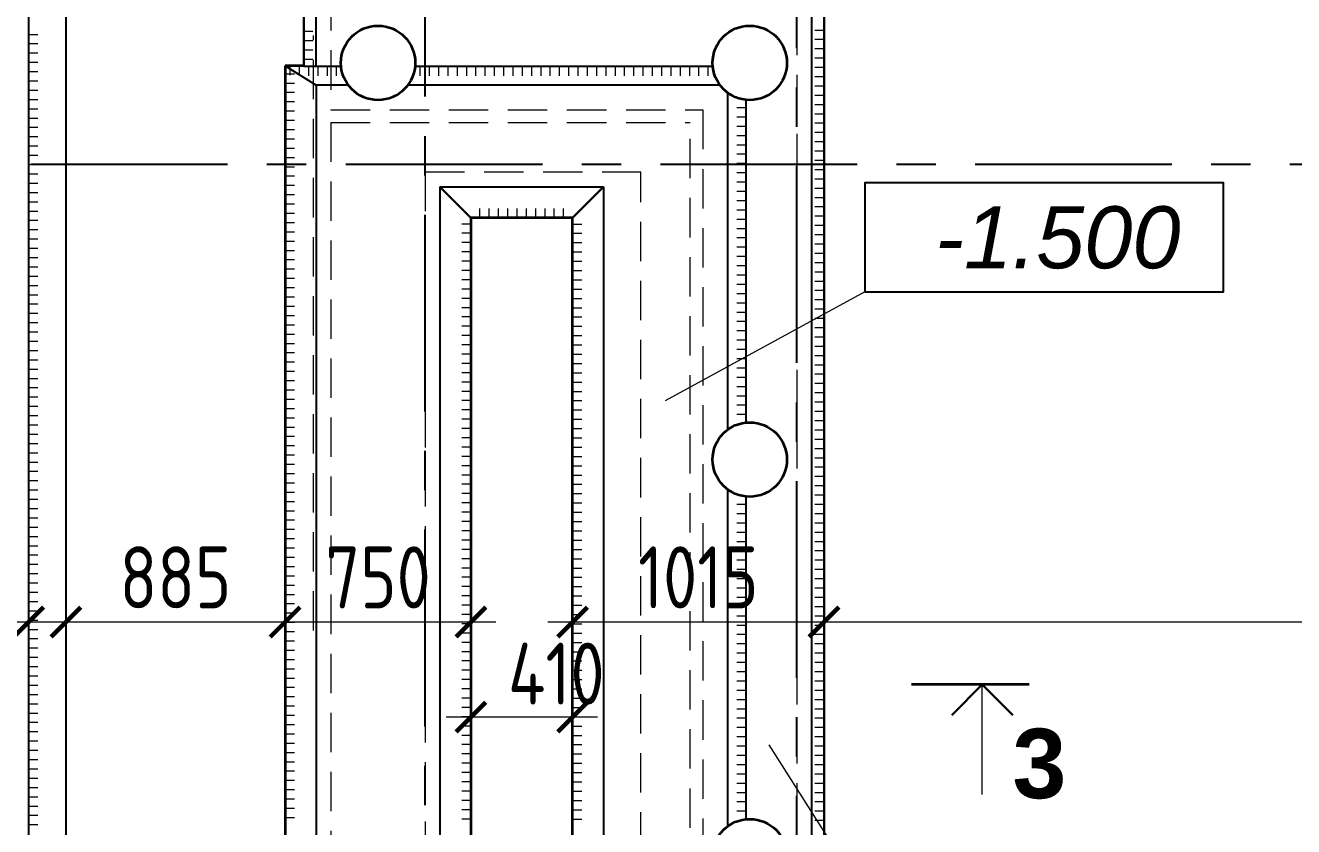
# Model space of a CAD drawing. Extents: x -12289450 to -10763036, y -7834513 to -6150123.
# Drawn here: x -11262094 to -11256976, y -7820052 to -7816820 of the extents above; entities that cross this region are included whole.
import ezdxf

# ---------------------------------------------------------------- set-up
doc = ezdxf.new("R2010")
doc.units = 0
doc.header["$LTSCALE"] = 25
doc.header["$PDMODE"] = 35
doc.linetypes.add('CENTER', pattern=[50.8, 31.75, -6.35, 6.35, -6.35])
doc.linetypes.add('HIDDEN', pattern=[9.525, 6.35, -3.175])
doc.layers.get('DefPoints').update_dxf_attribs({"color": 10, "lineweight": 30})
for name, color, linetype in [('001-ПЕРЕГОРОДКИ', 5, 'Continuous'), ('005-РАЗМЕРЫ', 252, 'Continuous'), ('014-ОСИ', 251, 'CENTER'), ('Annotation - Text', 7, 'Continuous')]:
    doc.layers.add(name, color=color, linetype=linetype)
for name, color, linetype, lineweight in [('RAZMER', 7, 'Continuous', 9), ('Земля', 7, 'Continuous', 15), ('СТЕНЫ', 5, 'Continuous', 40), ('ФУНДАМЕНТ', 5, 'Continuous', 30)]:
    doc.layers.add(name, color=color, linetype=linetype, lineweight=lineweight)
doc.styles.add('GOST 2.304', font='cs_gost2304.shx')
doc.styles.get("Standard").update_dxf_attribs({"font": 'arial.ttf'})
doc.styles.add('СГЕНЕРИР_СТИЛЬ_1', font='arialbd.ttf')
doc.styles.add('Текстер', font='ariali.ttf')
doc.dimstyles.new('1', dxfattribs={"dimscale": 100, "dimtxt": 2.5, "dimasz": 1.2, "dimexe": 1, "dimexo": 1, "dimgap": 0.5, "dimtad": 1, "dimdec": 0, "dimzin": 0, "dimdsep": 46, "dimtxsty": 'GOST 2.304', "dimblk": 'ARCHTICK', "dimcen": 0.09, "dimdle": 1, "dimclrd": 256, "dimclre": 256, "dimclrt": 7, "dimadec": 0, "dimazin": 0, "dimtfac": 1, "dimtdec": 0, "dimtmove": 0, "dimatfit": 3, "dimldrblk": 'ARCHTICK', "dimfxl": 0, "dimtolj": 1, "dimtzin": 0, "dimlwd": 5, "dimlwe": 5, "dimarcsym": 0})

# ---------------------------------------------------------------- blocks, each defined once
blk = doc.blocks.new('Уровень')
at = {"color": 213, "linetype": 'ByBlock'}
blk.add_lwpolyline([(0, 0), (1543.7, 0), (1543.7, 468.7), (0, 468.7)], close=True, dxfattribs=at)
at = {"flags": 4}
blk.add_attdef('+-0.000', (69.7, 107.1), '', height=250, dxfattribs=at)
blk = doc.blocks.new('_ArchTick')
at = {"color": 0, "linetype": 'ByBlock', "const_width": 0.15}
blk.add_lwpolyline([(-0.5, -0.5), (0.5, 0.5)], dxfattribs=at)
blk = doc.blocks.new('*D1409')
at = {"layer": '005-РАЗМЕРЫ', "lineweight": 5, "transparency": 16777216}
for p, q in [((-11258870.9, -7819364.9), (-11258870.9, -7819126.6)), ((-11254180.9, -7819362.4), (-11254180.9, -7819126.6)), ((-11254080.9, -7819226.6), (-11258970.9, -7819226.6))]:
    blk.add_line(p, q, dxfattribs=at)
at = {"layer": 'DefPoints', "color": 0, "transparency": 16777216}
for p in [(-11258870.9, -7819226.6), (-11258870.9, -7819464.9), (-11254180.9, -7819462.4)]:
    blk.add_point(p, dxfattribs=at)
at = {"layer": '005-РАЗМЕРЫ', "lineweight": 5, "transparency": 16777216, "xscale": 120, "yscale": 120, "zscale": 120, "rotation": 180}
blk.add_blockref('_ArchTick', (-11258870.9, -7819226.6), dxfattribs=at)
at = {"layer": '005-РАЗМЕРЫ', "lineweight": 5, "transparency": 16777216, "xscale": 120, "yscale": 120, "zscale": 120}
blk.add_blockref('_ArchTick', (-11254180.9, -7819226.6), dxfattribs=at)
at = {"layer": '005-РАЗМЕРЫ', "color": 7, "transparency": 16777216, "insert": (-11256371.7, -7819037.1), "char_height": 250, "attachment_point": 5, "style": 'GOST 2.304'}
blk.add_mtext('\\A1;4690', dxfattribs=at)
blk = doc.blocks.new('*D1410')
at = {"layer": '005-РАЗМЕРЫ', "lineweight": 5, "transparency": 16777216}
for p, q in [((-11259885.9, -7819133.6), (-11259885.9, -7819126.6)), ((-11258870.9, -7819364.9), (-11258870.9, -7819126.6)), ((-11258770.9, -7819226.6), (-11259985.9, -7819226.6))]:
    blk.add_line(p, q, dxfattribs=at)
at = {"layer": 'DefPoints', "color": 0, "transparency": 16777216}
for p in [(-11259885.9, -7819226.6), (-11259885.9, -7819233.6), (-11258870.9, -7819464.9)]:
    blk.add_point(p, dxfattribs=at)
at = {"layer": '005-РАЗМЕРЫ', "lineweight": 5, "transparency": 16777216, "xscale": 120, "yscale": 120, "zscale": 120, "rotation": 180}
blk.add_blockref('_ArchTick', (-11259885.9, -7819226.6), dxfattribs=at)
at = {"layer": '005-РАЗМЕРЫ', "lineweight": 5, "transparency": 16777216, "xscale": 120, "yscale": 120, "zscale": 120}
blk.add_blockref('_ArchTick', (-11258870.9, -7819226.6), dxfattribs=at)
at = {"layer": '005-РАЗМЕРЫ', "color": 7, "transparency": 16777216, "insert": (-11259378.4, -7819046.4), "char_height": 250, "attachment_point": 5, "style": 'GOST 2.304'}
blk.add_mtext('\\A1;1015', dxfattribs=at)
blk = doc.blocks.new('*D1411')
at = {"layer": '005-РАЗМЕРЫ', "lineweight": 5, "transparency": 16777216}
for p, q in [((-11260295.9, -7819326.6), (-11260295.9, -7819709.8)), ((-11259885.9, -7819333.6), (-11259885.9, -7819709.8)), ((-11259785.9, -7819609.8), (-11260395.9, -7819609.8))]:
    blk.add_line(p, q, dxfattribs=at)
at = {"layer": 'DefPoints', "color": 0, "transparency": 16777216}
for p in [(-11260295.9, -7819226.6), (-11259885.9, -7819233.6), (-11260295.9, -7819609.8)]:
    blk.add_point(p, dxfattribs=at)
at = {"layer": '005-РАЗМЕРЫ', "lineweight": 5, "transparency": 16777216, "xscale": 120, "yscale": 120, "zscale": 120, "rotation": 180}
blk.add_blockref('_ArchTick', (-11260295.9, -7819609.8), dxfattribs=at)
at = {"layer": '005-РАЗМЕРЫ', "lineweight": 5, "transparency": 16777216, "xscale": 120, "yscale": 120, "zscale": 120}
blk.add_blockref('_ArchTick', (-11259885.9, -7819609.8), dxfattribs=at)
at = {"layer": '005-РАЗМЕРЫ', "color": 7, "transparency": 16777216, "insert": (-11259951.6, -7819434.8), "char_height": 250, "attachment_point": 5, "style": 'GOST 2.304'}
blk.add_mtext('\\A1;410', dxfattribs=at)
blk = doc.blocks.new('*D1412')
at = {"layer": '005-РАЗМЕРЫ', "lineweight": 5, "transparency": 16777216}
for p, q in [((-11261045.9, -7819127.4), (-11261045.9, -7819126.6)), ((-11260195.9, -7819226.6), (-11261145.9, -7819226.6))]:
    blk.add_line(p, q, dxfattribs=at)
at = {"layer": 'DefPoints', "color": 0, "transparency": 16777216}
for p in [(-11261045.9, -7819226.6), (-11261045.9, -7819227.4), (-11260295.9, -7819226.6)]:
    blk.add_point(p, dxfattribs=at)
at = {"layer": '005-РАЗМЕРЫ', "lineweight": 5, "transparency": 16777216, "xscale": 120, "yscale": 120, "zscale": 120, "rotation": 180}
blk.add_blockref('_ArchTick', (-11261045.9, -7819226.6), dxfattribs=at)
at = {"layer": '005-РАЗМЕРЫ', "lineweight": 5, "transparency": 16777216, "xscale": 120, "yscale": 120, "zscale": 120}
blk.add_blockref('_ArchTick', (-11260295.9, -7819226.6), dxfattribs=at)
at = {"layer": '005-РАЗМЕРЫ', "color": 7, "transparency": 16777216, "insert": (-11260670.9, -7819046.4), "char_height": 250, "attachment_point": 5, "style": 'GOST 2.304'}
blk.add_mtext('\\A1;750', dxfattribs=at)
blk = doc.blocks.new('*D1413')
at = {"layer": '005-РАЗМЕРЫ', "lineweight": 5, "transparency": 16777216}
for p, q in [((-11261045.9, -7819127.4), (-11261045.9, -7819126.6)), ((-11260945.9, -7819226.6), (-11262030.9, -7819226.6))]:
    blk.add_line(p, q, dxfattribs=at)
at = {"layer": 'DefPoints', "color": 0, "transparency": 16777216}
for p in [(-11261930.9, -7819226.6), (-11261930.9, -7819226.6), (-11261045.9, -7819227.4)]:
    blk.add_point(p, dxfattribs=at)
at = {"layer": '005-РАЗМЕРЫ', "lineweight": 5, "transparency": 16777216, "xscale": 120, "yscale": 120, "zscale": 120, "rotation": 180}
blk.add_blockref('_ArchTick', (-11261930.9, -7819226.6), dxfattribs=at)
at = {"layer": '005-РАЗМЕРЫ', "lineweight": 5, "transparency": 16777216, "xscale": 120, "yscale": 120, "zscale": 120}
blk.add_blockref('_ArchTick', (-11261045.9, -7819226.6), dxfattribs=at)
at = {"layer": '005-РАЗМЕРЫ', "color": 7, "transparency": 16777216, "insert": (-11261488.4, -7819046.4), "char_height": 250, "attachment_point": 5, "style": 'GOST 2.304'}
blk.add_mtext('\\A1;885', dxfattribs=at)
blk = doc.blocks.new('*D1414')
at = {"layer": '005-РАЗМЕРЫ', "lineweight": 5, "transparency": 16777216}
for p, q in [((-11262080.9, -7819226.6), (-11262732.1, -7819226.6)), ((-11261830.9, -7819226.6), (-11262080.9, -7819226.6))]:
    blk.add_line(p, q, dxfattribs=at)
at = {"layer": 'DefPoints', "color": 0, "transparency": 16777216}
for p in [(-11262080.9, -7819226.6), (-11262080.9, -7819226.6), (-11261930.9, -7819226.6)]:
    blk.add_point(p, dxfattribs=at)
at = {"layer": '005-РАЗМЕРЫ', "lineweight": 5, "transparency": 16777216, "xscale": 120, "yscale": 120, "zscale": 120, "rotation": 180}
blk.add_blockref('_ArchTick', (-11262080.9, -7819226.6), dxfattribs=at)
at = {"layer": '005-РАЗМЕРЫ', "lineweight": 5, "transparency": 16777216, "xscale": 120, "yscale": 120, "zscale": 120}
blk.add_blockref('_ArchTick', (-11261930.9, -7819226.6), dxfattribs=at)
at = {"layer": '005-РАЗМЕРЫ', "color": 7, "transparency": 16777216, "insert": (-11262466.5, -7819046.4), "char_height": 250, "attachment_point": 5, "style": 'GOST 2.304'}
blk.add_mtext('\\A1;150', dxfattribs=at)

msp = doc.modelspace()

# ---------------------------------------------------------------- linework, layer by layer
at = {"layer": '001-ПЕРЕГОРОДКИ', "lineweight": 35, "ltscale": 100}
msp.add_lwpolyline([(-11258043.4, -7819479.1), (-11258518.1, -7819479.1)], dxfattribs=at)
at = {"layer": '001-ПЕРЕГОРОДКИ', "lineweight": 18, "ltscale": 100}
msp.add_lwpolyline([(-11258232.4, -7819922.8), (-11258232.4, -7819479.1)], dxfattribs=at)
msp.add_lwpolyline([(-11258232.4, -7819922.8), (-11258232.4, -7819479.1)], dxfattribs=at)
at = {"layer": '014-ОСИ'}
for points in [[(-11260480.9, -7822187.4), (-11260480.9, -7808273)], [(-11258980.9, -7821991.7), (-11258980.9, -7808273)], [(-11246037.8, -7817381.1), (-11263878.5, -7817381.1)]]:
    msp.add_lwpolyline(points, dxfattribs=at)
at = {"layer": 'RAZMER', "color": 211}
for points in [[(-11258706.7, -7817894), (-11259512.6, -7818333.9)], [(-11258423.3, -7820776.8), (-11259092.3, -7819722.2)]]:
    msp.add_lwpolyline(points, dxfattribs=at)
at = {"layer": 'Земля', "linetype": 'Continuous', "lineweight": 5, "ltscale": 3}
for p, q in [((-11262080.9, -7813081.1), (-11262080.9, -7823181.1)), ((-11260970.9, -7814191.1), (-11260970.9, -7816983.7)), ((-11258870.9, -7816671.1), (-11258870.9, -7821471.1)), ((-11262080.9, -7816856.1), (-11262043.4, -7816856.1)), ((-11260970.9, -7816843.7), (-11260933.4, -7816843.7)), ((-11258870.9, -7816839.9), (-11258908.4, -7816839.9)), ((-11262080.9, -7816893.6), (-11262043.4, -7816893.6)), ((-11260970.9, -7816881.2), (-11260933.4, -7816881.2)), ((-11258870.9, -7816877.4), (-11258908.4, -7816877.4)), ((-11258870.9, -7816914.9), (-11258908.4, -7816914.9)), ((-11262080.9, -7816931.1), (-11262043.4, -7816931.1)), ((-11260970.9, -7816918.7), (-11260933.4, -7816918.7)), ((-11260970.9, -7816956.2), (-11260933.4, -7816956.2)), ((-11258870.9, -7816952.4), (-11258908.4, -7816952.4)), ((-11262080.9, -7816968.6), (-11262043.4, -7816968.6)), ((-11262080.9, -7817006.1), (-11262043.4, -7817006.1)), ((-11261045.9, -7816983.7), (-11261045.9, -7822146.1)), ((-11260970.9, -7816983.7), (-11261045.9, -7816983.7)), ((-11261045.9, -7817014.9), (-11261008.4, -7817014.9)), ((-11261027.1, -7816983.7), (-11261027.1, -7817021.2)), ((-11260989.6, -7816983.7), (-11260989.6, -7817021.2)), ((-11260970.9, -7816986.1), (-11260820.1, -7816986.1)), ((-11260951.8, -7816986.1), (-11260951.8, -7817023.6)), ((-11260914.3, -7816986.1), (-11260914.3, -7817023.6)), ((-11260876.8, -7816986.1), (-11260876.8, -7817023.6)), ((-11260839.3, -7816986.1), (-11260839.3, -7817023.6)), ((-11260521.6, -7816986.1), (-11259320.1, -7816986.1)), ((-11260502.1, -7816986.1), (-11260502.1, -7817023.6)), ((-11260464.6, -7816986.1), (-11260464.6, -7817023.6)), ((-11260427.1, -7816986.1), (-11260427.1, -7817023.6)), ((-11260389.6, -7816986.1), (-11260389.6, -7817023.6)), ((-11260352.1, -7816986.1), (-11260352.1, -7817023.6)), ((-11260314.6, -7816986.1), (-11260314.6, -7817023.6)), ((-11260277.1, -7816986.1), (-11260277.1, -7817023.6)), ((-11260239.6, -7816986.1), (-11260239.6, -7817023.6)), ((-11260202.1, -7816986.1), (-11260202.1, -7817023.6)), ((-11260164.6, -7816986.1), (-11260164.6, -7817023.6)), ((-11260127.1, -7816986.1), (-11260127.1, -7817023.6)), ((-11260089.6, -7816986.1), (-11260089.6, -7817023.6)), ((-11260052.1, -7816986.1), (-11260052.1, -7817023.6)), ((-11260014.6, -7816986.1), (-11260014.6, -7817023.6)), ((-11259977.1, -7816986.1), (-11259977.1, -7817023.6)), ((-11259939.6, -7816986.1), (-11259939.6, -7817023.6)), ((-11259902.1, -7816986.1), (-11259902.1, -7817023.6)), ((-11259864.6, -7816986.1), (-11259864.6, -7817023.6)), ((-11259827.1, -7816986.1), (-11259827.1, -7817023.6)), ((-11259789.6, -7816986.1), (-11259789.6, -7817023.6)), ((-11259752.1, -7816986.1), (-11259752.1, -7817023.6)), ((-11259714.6, -7816986.1), (-11259714.6, -7817023.6)), ((-11259677.1, -7816986.1), (-11259677.1, -7817023.6)), ((-11259639.6, -7816986.1), (-11259639.6, -7817023.6)), ((-11259602.1, -7816986.1), (-11259602.1, -7817023.6)), ((-11259564.6, -7816986.1), (-11259564.6, -7817023.6)), ((-11259527.1, -7816986.1), (-11259527.1, -7817023.6)), ((-11259489.6, -7816986.1), (-11259489.6, -7817023.6)), ((-11259452.1, -7816986.1), (-11259452.1, -7817023.6)), ((-11259414.6, -7816986.1), (-11259414.6, -7817023.6)), ((-11259377.1, -7816986.1), (-11259377.1, -7817023.6)), ((-11259339.6, -7816986.1), (-11259339.6, -7817023.6)), ((-11258870.9, -7816989.9), (-11258908.4, -7816989.9)), ((-11262080.9, -7817043.6), (-11262043.4, -7817043.6)), ((-11261045.9, -7817052.4), (-11261008.4, -7817052.4)), ((-11258870.9, -7817027.4), (-11258908.4, -7817027.4)), ((-11258870.9, -7817064.9), (-11258908.4, -7817064.9)), ((-11262080.9, -7817081.1), (-11262043.4, -7817081.1)), ((-11262080.9, -7817118.6), (-11262043.4, -7817118.6)), ((-11261045.9, -7817089.9), (-11261008.4, -7817089.9)), ((-11259185.9, -7818421.9), (-11259185.9, -7817120.4)), ((-11258870.9, -7817102.4), (-11258908.4, -7817102.4)), ((-11262080.9, -7817156.1), (-11262043.4, -7817156.1)), ((-11261045.9, -7817127.4), (-11261008.4, -7817127.4)), ((-11261045.9, -7817164.9), (-11261008.4, -7817164.9)), ((-11259185.9, -7817152.4), (-11259223.4, -7817152.4)), ((-11258870.9, -7817139.9), (-11258908.4, -7817139.9)), ((-11262080.9, -7817193.6), (-11262043.4, -7817193.6)), ((-11261045.9, -7817202.4), (-11261008.4, -7817202.4)), ((-11259185.9, -7817189.9), (-11259223.4, -7817189.9)), ((-11258870.9, -7817177.4), (-11258908.4, -7817177.4)), ((-11258870.9, -7817214.9), (-11258908.4, -7817214.9)), ((-11262080.9, -7817231.1), (-11262043.4, -7817231.1)), ((-11262080.9, -7817268.6), (-11262043.4, -7817268.6)), ((-11261045.9, -7817239.9), (-11261008.4, -7817239.9)), ((-11259185.9, -7817227.4), (-11259223.4, -7817227.4)), ((-11259185.9, -7817264.9), (-11259223.4, -7817264.9)), ((-11258870.9, -7817252.4), (-11258908.4, -7817252.4)), ((-11262080.9, -7817306.1), (-11262043.4, -7817306.1)), ((-11261045.9, -7817277.4), (-11261008.4, -7817277.4)), ((-11261045.9, -7817314.9), (-11261008.4, -7817314.9)), ((-11259185.9, -7817302.4), (-11259223.4, -7817302.4)), ((-11258870.9, -7817289.9), (-11258908.4, -7817289.9)), ((-11262080.9, -7817343.6), (-11262043.4, -7817343.6)), ((-11261045.9, -7817352.4), (-11261008.4, -7817352.4)), ((-11259185.9, -7817339.9), (-11259223.4, -7817339.9)), ((-11258870.9, -7817327.4), (-11258908.4, -7817327.4)), ((-11258870.9, -7817364.9), (-11258908.4, -7817364.9)), ((-11262080.9, -7817381.1), (-11262043.4, -7817381.1)), ((-11262080.9, -7817418.6), (-11262043.4, -7817418.6)), ((-11261045.9, -7817389.9), (-11261008.4, -7817389.9)), ((-11261045.9, -7817427.4), (-11261008.4, -7817427.4)), ((-11259185.9, -7817377.4), (-11259223.4, -7817377.4)), ((-11259185.9, -7817414.9), (-11259223.4, -7817414.9)), ((-11258870.9, -7817402.4), (-11258908.4, -7817402.4)), ((-11262080.9, -7817456.1), (-11262043.4, -7817456.1)), ((-11261045.9, -7817464.9), (-11261008.4, -7817464.9)), ((-11259185.9, -7817452.4), (-11259223.4, -7817452.4)), ((-11258870.9, -7817439.9), (-11258908.4, -7817439.9)), ((-11258870.9, -7817477.4), (-11258908.4, -7817477.4)), ((-11262080.9, -7817493.6), (-11262043.4, -7817493.6)), ((-11261045.9, -7817502.4), (-11261008.4, -7817502.4)), ((-11259185.9, -7817489.9), (-11259223.4, -7817489.9)), ((-11259185.9, -7817527.4), (-11259223.4, -7817527.4)), ((-11258870.9, -7817514.9), (-11258908.4, -7817514.9)), ((-11262080.9, -7817531.1), (-11262043.4, -7817531.1)), ((-11262080.9, -7817568.6), (-11262043.4, -7817568.6)), ((-11261045.9, -7817539.9), (-11261008.4, -7817539.9)), ((-11261045.9, -7817577.4), (-11261008.4, -7817577.4)), ((-11260259.6, -7817596.1), (-11260259.6, -7817558.6)), ((-11260222.1, -7817596.1), (-11260222.1, -7817558.6)), ((-11260184.6, -7817596.1), (-11260184.6, -7817558.6)), ((-11260147.1, -7817596.1), (-11260147.1, -7817558.6)), ((-11260109.6, -7817596.1), (-11260109.6, -7817558.6)), ((-11260072.1, -7817596.1), (-11260072.1, -7817558.6)), ((-11260034.6, -7817596.1), (-11260034.6, -7817558.6)), ((-11259997.1, -7817596.1), (-11259997.1, -7817558.6)), ((-11259959.6, -7817596.1), (-11259959.6, -7817558.6)), ((-11259922.1, -7817596.1), (-11259922.1, -7817558.6)), ((-11259185.9, -7817564.9), (-11259223.4, -7817564.9)), ((-11258870.9, -7817552.4), (-11258908.4, -7817552.4)), ((-11262080.9, -7817606.1), (-11262043.4, -7817606.1)), ((-11261045.9, -7817614.9), (-11261008.4, -7817614.9)), ((-11260295.9, -7817621.1), (-11260333.4, -7817621.1)), ((-11260295.9, -7817596.1), (-11259885.9, -7817596.1)), ((-11260295.9, -7821396.1), (-11260295.9, -7817596.1)), ((-11259885.9, -7817596.1), (-11259885.9, -7821396.1)), ((-11259885.9, -7817621.1), (-11259848.4, -7817621.1)), ((-11259185.9, -7817602.4), (-11259223.4, -7817602.4)), ((-11258870.9, -7817589.9), (-11258908.4, -7817589.9)), ((-11258870.9, -7817627.4), (-11258908.4, -7817627.4)), ((-11262080.9, -7817643.6), (-11262043.4, -7817643.6)), ((-11262080.9, -7817681.1), (-11262043.4, -7817681.1)), ((-11261045.9, -7817652.4), (-11261008.4, -7817652.4)), ((-11260295.9, -7817658.6), (-11260333.4, -7817658.6)), ((-11259885.9, -7817658.6), (-11259848.4, -7817658.6)), ((-11259185.9, -7817639.9), (-11259223.4, -7817639.9)), ((-11259185.9, -7817677.4), (-11259223.4, -7817677.4)), ((-11258870.9, -7817664.9), (-11258908.4, -7817664.9)), ((-11262080.9, -7817718.6), (-11262043.4, -7817718.6)), ((-11261045.9, -7817689.9), (-11261008.4, -7817689.9)), ((-11261045.9, -7817727.4), (-11261008.4, -7817727.4)), ((-11260295.9, -7817696.1), (-11260333.4, -7817696.1)), ((-11260295.9, -7817733.6), (-11260333.4, -7817733.6)), ((-11259885.9, -7817696.1), (-11259848.4, -7817696.1)), ((-11259885.9, -7817733.6), (-11259848.4, -7817733.6)), ((-11259185.9, -7817714.9), (-11259223.4, -7817714.9)), ((-11258870.9, -7817702.4), (-11258908.4, -7817702.4)), ((-11262080.9, -7817756.1), (-11262043.4, -7817756.1)), ((-11261045.9, -7817764.9), (-11261008.4, -7817764.9)), ((-11260295.9, -7817771.1), (-11260333.4, -7817771.1)), ((-11259885.9, -7817771.1), (-11259848.4, -7817771.1)), ((-11259185.9, -7817752.4), (-11259223.4, -7817752.4)), ((-11258870.9, -7817739.9), (-11258908.4, -7817739.9)), ((-11258870.9, -7817777.4), (-11258908.4, -7817777.4)), ((-11262080.9, -7817793.6), (-11262043.4, -7817793.6)), ((-11262080.9, -7817831.1), (-11262043.4, -7817831.1)), ((-11261045.9, -7817802.4), (-11261008.4, -7817802.4)), ((-11260295.9, -7817808.6), (-11260333.4, -7817808.6)), ((-11259885.9, -7817808.6), (-11259848.4, -7817808.6)), ((-11259185.9, -7817789.9), (-11259223.4, -7817789.9)), ((-11259185.9, -7817827.4), (-11259223.4, -7817827.4)), ((-11258870.9, -7817814.9), (-11258908.4, -7817814.9)), ((-11262080.9, -7817868.6), (-11262043.4, -7817868.6)), ((-11261045.9, -7817839.9), (-11261008.4, -7817839.9)), ((-11261045.9, -7817877.4), (-11261008.4, -7817877.4)), ((-11260295.9, -7817846.1), (-11260333.4, -7817846.1)), ((-11260295.9, -7817883.6), (-11260333.4, -7817883.6)), ((-11259885.9, -7817846.1), (-11259848.4, -7817846.1)), ((-11259885.9, -7817883.6), (-11259848.4, -7817883.6)), ((-11259185.9, -7817864.9), (-11259223.4, -7817864.9)), ((-11258870.9, -7817852.4), (-11258908.4, -7817852.4)), ((-11262080.9, -7817906.1), (-11262043.4, -7817906.1)), ((-11261045.9, -7817914.9), (-11261008.4, -7817914.9)), ((-11260295.9, -7817921.1), (-11260333.4, -7817921.1)), ((-11259885.9, -7817921.1), (-11259848.4, -7817921.1)), ((-11259185.9, -7817902.4), (-11259223.4, -7817902.4)), ((-11259185.9, -7817939.9), (-11259223.4, -7817939.9)), ((-11258870.9, -7817889.9), (-11258908.4, -7817889.9)), ((-11258870.9, -7817927.4), (-11258908.4, -7817927.4)), ((-11262080.9, -7817943.6), (-11262043.4, -7817943.6)), ((-11262080.9, -7817981.1), (-11262043.4, -7817981.1)), ((-11261045.9, -7817952.4), (-11261008.4, -7817952.4)), ((-11261045.9, -7817989.9), (-11261008.4, -7817989.9)), ((-11260295.9, -7817958.6), (-11260333.4, -7817958.6)), ((-11259885.9, -7817958.6), (-11259848.4, -7817958.6)), ((-11259185.9, -7817977.4), (-11259223.4, -7817977.4)), ((-11258870.9, -7817964.9), (-11258908.4, -7817964.9)), ((-11262080.9, -7818018.6), (-11262043.4, -7818018.6)), ((-11261045.9, -7818027.4), (-11261008.4, -7818027.4)), ((-11260295.9, -7817996.1), (-11260333.4, -7817996.1)), ((-11260295.9, -7818033.6), (-11260333.4, -7818033.6)), ((-11259885.9, -7817996.1), (-11259848.4, -7817996.1)), ((-11259885.9, -7818033.6), (-11259848.4, -7818033.6)), ((-11259185.9, -7818014.9), (-11259223.4, -7818014.9)), ((-11258870.9, -7818002.4), (-11258908.4, -7818002.4)), ((-11258870.9, -7818039.9), (-11258908.4, -7818039.9)), ((-11262080.9, -7818056.1), (-11262043.4, -7818056.1)), ((-11262080.9, -7818093.6), (-11262043.4, -7818093.6)), ((-11261045.9, -7818064.9), (-11261008.4, -7818064.9)), ((-11260295.9, -7818071.1), (-11260333.4, -7818071.1)), ((-11259885.9, -7818071.1), (-11259848.4, -7818071.1)), ((-11259185.9, -7818052.4), (-11259223.4, -7818052.4)), ((-11259185.9, -7818089.9), (-11259223.4, -7818089.9)), ((-11258870.9, -7818077.4), (-11258908.4, -7818077.4)), ((-11262080.9, -7818131.1), (-11262043.4, -7818131.1)), ((-11261045.9, -7818102.4), (-11261008.4, -7818102.4)), ((-11261045.9, -7818139.9), (-11261008.4, -7818139.9)), ((-11260295.9, -7818108.6), (-11260333.4, -7818108.6)), ((-11259885.9, -7818108.6), (-11259848.4, -7818108.6)), ((-11259185.9, -7818127.4), (-11259223.4, -7818127.4)), ((-11258870.9, -7818114.9), (-11258908.4, -7818114.9)), ((-11262080.9, -7818168.6), (-11262043.4, -7818168.6)), ((-11261045.9, -7818177.4), (-11261008.4, -7818177.4)), ((-11260295.9, -7818146.1), (-11260333.4, -7818146.1)), ((-11260295.9, -7818183.6), (-11260333.4, -7818183.6)), ((-11259885.9, -7818146.1), (-11259848.4, -7818146.1)), ((-11259885.9, -7818183.6), (-11259848.4, -7818183.6)), ((-11259185.9, -7818164.9), (-11259223.4, -7818164.9)), ((-11258870.9, -7818152.4), (-11258908.4, -7818152.4)), ((-11258870.9, -7818189.9), (-11258908.4, -7818189.9)), ((-11262080.9, -7818206.1), (-11262043.4, -7818206.1)), ((-11262080.9, -7818243.6), (-11262043.4, -7818243.6)), ((-11261045.9, -7818214.9), (-11261008.4, -7818214.9)), ((-11260295.9, -7818221.1), (-11260333.4, -7818221.1)), ((-11259885.9, -7818221.1), (-11259848.4, -7818221.1)), ((-11259185.9, -7818202.4), (-11259223.4, -7818202.4)), ((-11259185.9, -7818239.9), (-11259223.4, -7818239.9)), ((-11258870.9, -7818227.4), (-11258908.4, -7818227.4)), ((-11262080.9, -7818281.1), (-11262043.4, -7818281.1)), ((-11261045.9, -7818252.4), (-11261008.4, -7818252.4)), ((-11261045.9, -7818289.9), (-11261008.4, -7818289.9)), ((-11260295.9, -7818258.6), (-11260333.4, -7818258.6)), ((-11260295.9, -7818296.1), (-11260333.4, -7818296.1)), ((-11259885.9, -7818258.6), (-11259848.4, -7818258.6)), ((-11259885.9, -7818296.1), (-11259848.4, -7818296.1)), ((-11259185.9, -7818277.4), (-11259223.4, -7818277.4)), ((-11258870.9, -7818264.9), (-11258908.4, -7818264.9)), ((-11262080.9, -7818318.6), (-11262043.4, -7818318.6)), ((-11261045.9, -7818327.4), (-11261008.4, -7818327.4)), ((-11260295.9, -7818333.6), (-11260333.4, -7818333.6)), ((-11259885.9, -7818333.6), (-11259848.4, -7818333.6)), ((-11259185.9, -7818314.9), (-11259223.4, -7818314.9)), ((-11258870.9, -7818302.4), (-11258908.4, -7818302.4)), ((-11258870.9, -7818339.9), (-11258908.4, -7818339.9)), ((-11262080.9, -7818356.1), (-11262043.4, -7818356.1)), ((-11262080.9, -7818393.6), (-11262043.4, -7818393.6)), ((-11261045.9, -7818364.9), (-11261008.4, -7818364.9)), ((-11260295.9, -7818371.1), (-11260333.4, -7818371.1)), ((-11259885.9, -7818371.1), (-11259848.4, -7818371.1)), ((-11259185.9, -7818352.4), (-11259223.4, -7818352.4)), ((-11259185.9, -7818389.9), (-11259223.4, -7818389.9)), ((-11258870.9, -7818377.4), (-11258908.4, -7818377.4)), ((-11262080.9, -7818431.1), (-11262043.4, -7818431.1)), ((-11261045.9, -7818402.4), (-11261008.4, -7818402.4)), ((-11261045.9, -7818439.9), (-11261008.4, -7818439.9)), ((-11260295.9, -7818408.6), (-11260333.4, -7818408.6)), ((-11260295.9, -7818446.1), (-11260333.4, -7818446.1)), ((-11259885.9, -7818408.6), (-11259848.4, -7818408.6)), ((-11259885.9, -7818446.1), (-11259848.4, -7818446.1)), ((-11258870.9, -7818414.9), (-11258908.4, -7818414.9)), ((-11262080.9, -7818468.6), (-11262043.4, -7818468.6)), ((-11261045.9, -7818477.4), (-11261008.4, -7818477.4)), ((-11260295.9, -7818483.6), (-11260333.4, -7818483.6)), ((-11259885.9, -7818483.6), (-11259848.4, -7818483.6)), ((-11258870.9, -7818452.4), (-11258908.4, -7818452.4)), ((-11258870.9, -7818489.9), (-11258908.4, -7818489.9)), ((-11262080.9, -7818506.1), (-11262043.4, -7818506.1)), ((-11262080.9, -7818543.6), (-11262043.4, -7818543.6)), ((-11261045.9, -7818514.9), (-11261008.4, -7818514.9)), ((-11261045.9, -7818552.4), (-11261008.4, -7818552.4)), ((-11260295.9, -7818521.1), (-11260333.4, -7818521.1)), ((-11259885.9, -7818521.1), (-11259848.4, -7818521.1)), ((-11258870.9, -7818527.4), (-11258908.4, -7818527.4)), ((-11262080.9, -7818581.1), (-11262043.4, -7818581.1)), ((-11261045.9, -7818589.9), (-11261008.4, -7818589.9)), ((-11260295.9, -7818558.6), (-11260333.4, -7818558.6)), ((-11260295.9, -7818596.1), (-11260333.4, -7818596.1)), ((-11259885.9, -7818558.6), (-11259848.4, -7818558.6)), ((-11259885.9, -7818596.1), (-11259848.4, -7818596.1)), ((-11258870.9, -7818564.9), (-11258908.4, -7818564.9)), ((-11258870.9, -7818602.4), (-11258908.4, -7818602.4)), ((-11262080.9, -7818618.6), (-11262043.4, -7818618.6)), ((-11262080.9, -7818656.1), (-11262043.4, -7818656.1)), ((-11261045.9, -7818627.4), (-11261008.4, -7818627.4)), ((-11260295.9, -7818633.6), (-11260333.4, -7818633.6)), ((-11259885.9, -7818633.6), (-11259848.4, -7818633.6)), ((-11258870.9, -7818639.9), (-11258908.4, -7818639.9)), ((-11262080.9, -7818693.6), (-11262043.4, -7818693.6)), ((-11261045.9, -7818664.9), (-11261008.4, -7818664.9)), ((-11261045.9, -7818702.4), (-11261008.4, -7818702.4)), ((-11260295.9, -7818671.1), (-11260333.4, -7818671.1)), ((-11259885.9, -7818671.1), (-11259848.4, -7818671.1)), ((-11258870.9, -7818677.4), (-11258908.4, -7818677.4)), ((-11262080.9, -7818731.1), (-11262043.4, -7818731.1)), ((-11261045.9, -7818739.9), (-11261008.4, -7818739.9)), ((-11260295.9, -7818708.6), (-11260333.4, -7818708.6)), ((-11260295.9, -7818746.1), (-11260333.4, -7818746.1)), ((-11259885.9, -7818708.6), (-11259848.4, -7818708.6)), ((-11259885.9, -7818746.1), (-11259848.4, -7818746.1)), ((-11259185.9, -7818752.4), (-11259223.4, -7818752.4)), ((-11259185.9, -7820021.9), (-11259185.9, -7818720.4)), ((-11258870.9, -7818714.9), (-11258908.4, -7818714.9)), ((-11258870.9, -7818752.4), (-11258908.4, -7818752.4)), ((-11262080.9, -7818768.6), (-11262043.4, -7818768.6)), ((-11262080.9, -7818806.1), (-11262043.4, -7818806.1)), ((-11261045.9, -7818777.4), (-11261008.4, -7818777.4)), ((-11260295.9, -7818783.6), (-11260333.4, -7818783.6)), ((-11259885.9, -7818783.6), (-11259848.4, -7818783.6)), ((-11259185.9, -7818789.9), (-11259223.4, -7818789.9)), ((-11258870.9, -7818789.9), (-11258908.4, -7818789.9)), ((-11262080.9, -7818843.6), (-11262043.4, -7818843.6)), ((-11261045.9, -7818814.9), (-11261008.4, -7818814.9)), ((-11261045.9, -7818852.4), (-11261008.4, -7818852.4)), ((-11260295.9, -7818821.1), (-11260333.4, -7818821.1)), ((-11260295.9, -7818858.6), (-11260333.4, -7818858.6)), ((-11259885.9, -7818821.1), (-11259848.4, -7818821.1)), ((-11259885.9, -7818858.6), (-11259848.4, -7818858.6)), ((-11259185.9, -7818827.4), (-11259223.4, -7818827.4)), ((-11258870.9, -7818827.4), (-11258908.4, -7818827.4)), ((-11262080.9, -7818881.1), (-11262043.4, -7818881.1)), ((-11261045.9, -7818889.9), (-11261008.4, -7818889.9)), ((-11260295.9, -7818896.1), (-11260333.4, -7818896.1)), ((-11259885.9, -7818896.1), (-11259848.4, -7818896.1)), ((-11259185.9, -7818864.9), (-11259223.4, -7818864.9)), ((-11259185.9, -7818902.4), (-11259223.4, -7818902.4)), ((-11258870.9, -7818864.9), (-11258908.4, -7818864.9)), ((-11258870.9, -7818902.4), (-11258908.4, -7818902.4)), ((-11262080.9, -7818918.6), (-11262043.4, -7818918.6)), ((-11262080.9, -7818956.1), (-11262043.4, -7818956.1)), ((-11261045.9, -7818927.4), (-11261008.4, -7818927.4)), ((-11260295.9, -7818933.6), (-11260333.4, -7818933.6)), ((-11259885.9, -7818933.6), (-11259848.4, -7818933.6)), ((-11259185.9, -7818939.9), (-11259223.4, -7818939.9)), ((-11258870.9, -7818939.9), (-11258908.4, -7818939.9)), ((-11262080.9, -7818993.6), (-11262043.4, -7818993.6)), ((-11261045.9, -7818964.9), (-11261008.4, -7818964.9)), ((-11261045.9, -7819002.4), (-11261008.4, -7819002.4)), ((-11260295.9, -7818971.1), (-11260333.4, -7818971.1)), ((-11260295.9, -7819008.6), (-11260333.4, -7819008.6)), ((-11259885.9, -7818971.1), (-11259848.4, -7818971.1)), ((-11259885.9, -7819008.6), (-11259848.4, -7819008.6)), ((-11259185.9, -7818977.4), (-11259223.4, -7818977.4)), ((-11259185.9, -7819014.9), (-11259223.4, -7819014.9)), ((-11258870.9, -7818977.4), (-11258908.4, -7818977.4)), ((-11258870.9, -7819014.9), (-11258908.4, -7819014.9)), ((-11262080.9, -7819031.1), (-11262043.4, -7819031.1)), ((-11261045.9, -7819039.9), (-11261008.4, -7819039.9)), ((-11260295.9, -7819046.1), (-11260333.4, -7819046.1)), ((-11259885.9, -7819046.1), (-11259848.4, -7819046.1)), ((-11259185.9, -7819052.4), (-11259223.4, -7819052.4)), ((-11258870.9, -7819052.4), (-11258908.4, -7819052.4)), ((-11262080.9, -7819068.6), (-11262043.4, -7819068.6)), ((-11262080.9, -7819106.1), (-11262043.4, -7819106.1)), ((-11261045.9, -7819077.4), (-11261008.4, -7819077.4)), ((-11261045.9, -7819114.9), (-11261008.4, -7819114.9)), ((-11260295.9, -7819083.6), (-11260333.4, -7819083.6)), ((-11259885.9, -7819083.6), (-11259848.4, -7819083.6)), ((-11259185.9, -7819089.9), (-11259223.4, -7819089.9)), ((-11258870.9, -7819089.9), (-11258908.4, -7819089.9)), ((-11262080.9, -7819143.6), (-11262043.4, -7819143.6)), ((-11261045.9, -7819152.4), (-11261008.4, -7819152.4)), ((-11260295.9, -7819121.1), (-11260333.4, -7819121.1)), ((-11260295.9, -7819158.6), (-11260333.4, -7819158.6)), ((-11259885.9, -7819121.1), (-11259848.4, -7819121.1)), ((-11259885.9, -7819158.6), (-11259848.4, -7819158.6)), ((-11259185.9, -7819127.4), (-11259223.4, -7819127.4)), ((-11259185.9, -7819164.9), (-11259223.4, -7819164.9)), ((-11258870.9, -7819127.4), (-11258908.4, -7819127.4)), ((-11258870.9, -7819164.9), (-11258908.4, -7819164.9)), ((-11262080.9, -7819181.1), (-11262043.4, -7819181.1)), ((-11262080.9, -7819218.6), (-11262043.4, -7819218.6)), ((-11261045.9, -7819189.9), (-11261008.4, -7819189.9)), ((-11260295.9, -7819196.1), (-11260333.4, -7819196.1)), ((-11259885.9, -7819196.1), (-11259848.4, -7819196.1)), ((-11259185.9, -7819202.4), (-11259223.4, -7819202.4)), ((-11258870.9, -7819202.4), (-11258908.4, -7819202.4)), ((-11262080.9, -7819256.1), (-11262043.4, -7819256.1)), ((-11261045.9, -7819227.4), (-11261008.4, -7819227.4)), ((-11261045.9, -7819264.9), (-11261008.4, -7819264.9)), ((-11260295.9, -7819233.6), (-11260333.4, -7819233.6)), ((-11259885.9, -7819233.6), (-11259848.4, -7819233.6)), ((-11259185.9, -7819239.9), (-11259223.4, -7819239.9)), ((-11258870.9, -7819239.9), (-11258908.4, -7819239.9)), ((-11262080.9, -7819293.6), (-11262043.4, -7819293.6)), ((-11261045.9, -7819302.4), (-11261008.4, -7819302.4)), ((-11260295.9, -7819271.1), (-11260333.4, -7819271.1)), ((-11260295.9, -7819308.6), (-11260333.4, -7819308.6)), ((-11259885.9, -7819271.1), (-11259848.4, -7819271.1)), ((-11259885.9, -7819308.6), (-11259848.4, -7819308.6)), ((-11259185.9, -7819277.4), (-11259223.4, -7819277.4)), ((-11259185.9, -7819314.9), (-11259223.4, -7819314.9)), ((-11258870.9, -7819277.4), (-11258908.4, -7819277.4)), ((-11258870.9, -7819314.9), (-11258908.4, -7819314.9)), ((-11262080.9, -7819331.1), (-11262043.4, -7819331.1)), ((-11262080.9, -7819368.6), (-11262043.4, -7819368.6)), ((-11261045.9, -7819339.9), (-11261008.4, -7819339.9)), ((-11260295.9, -7819346.1), (-11260333.4, -7819346.1)), ((-11259885.9, -7819346.1), (-11259848.4, -7819346.1)), ((-11259185.9, -7819352.4), (-11259223.4, -7819352.4)), ((-11258870.9, -7819352.4), (-11258908.4, -7819352.4)), ((-11262080.9, -7819406.1), (-11262043.4, -7819406.1)), ((-11261045.9, -7819377.4), (-11261008.4, -7819377.4)), ((-11261045.9, -7819414.9), (-11261008.4, -7819414.9)), ((-11260295.9, -7819383.6), (-11260333.4, -7819383.6)), ((-11260295.9, -7819421.1), (-11260333.4, -7819421.1)), ((-11259885.9, -7819383.6), (-11259848.4, -7819383.6)), ((-11259885.9, -7819421.1), (-11259848.4, -7819421.1)), ((-11259185.9, -7819389.9), (-11259223.4, -7819389.9)), ((-11258870.9, -7819389.9), (-11258908.4, -7819389.9)), ((-11262080.9, -7819443.6), (-11262043.4, -7819443.6)), ((-11261045.9, -7819452.4), (-11261008.4, -7819452.4)), ((-11260295.9, -7819458.6), (-11260333.4, -7819458.6)), ((-11259885.9, -7819458.6), (-11259848.4, -7819458.6)), ((-11259185.9, -7819427.4), (-11259223.4, -7819427.4)), ((-11259185.9, -7819464.9), (-11259223.4, -7819464.9)), ((-11258870.9, -7819427.4), (-11258908.4, -7819427.4)), ((-11258870.9, -7819464.9), (-11258908.4, -7819464.9)), ((-11262080.9, -7819481.1), (-11262043.4, -7819481.1)), ((-11262080.9, -7819518.6), (-11262043.4, -7819518.6)), ((-11261045.9, -7819489.9), (-11261008.4, -7819489.9)), ((-11260295.9, -7819496.1), (-11260333.4, -7819496.1)), ((-11259885.9, -7819496.1), (-11259848.4, -7819496.1)), ((-11259185.9, -7819502.4), (-11259223.4, -7819502.4)), ((-11258870.9, -7819502.4), (-11258908.4, -7819502.4)), ((-11262080.9, -7819556.1), (-11262043.4, -7819556.1)), ((-11261045.9, -7819527.4), (-11261008.4, -7819527.4)), ((-11261045.9, -7819564.9), (-11261008.4, -7819564.9)), ((-11260295.9, -7819533.6), (-11260333.4, -7819533.6)), ((-11260295.9, -7819571.1), (-11260333.4, -7819571.1)), ((-11259885.9, -7819533.6), (-11259848.4, -7819533.6)), ((-11259885.9, -7819571.1), (-11259848.4, -7819571.1)), ((-11259185.9, -7819539.9), (-11259223.4, -7819539.9)), ((-11259185.9, -7819577.4), (-11259223.4, -7819577.4)), ((-11258870.9, -7819539.9), (-11258908.4, -7819539.9)), ((-11258870.9, -7819577.4), (-11258908.4, -7819577.4)), ((-11262080.9, -7819593.6), (-11262043.4, -7819593.6)), ((-11261045.9, -7819602.4), (-11261008.4, -7819602.4)), ((-11260295.9, -7819608.6), (-11260333.4, -7819608.6)), ((-11259885.9, -7819608.6), (-11259848.4, -7819608.6)), ((-11259185.9, -7819614.9), (-11259223.4, -7819614.9)), ((-11258870.9, -7819614.9), (-11258908.4, -7819614.9)), ((-11262080.9, -7819631.1), (-11262043.4, -7819631.1)), ((-11262080.9, -7819668.6), (-11262043.4, -7819668.6)), ((-11261045.9, -7819639.9), (-11261008.4, -7819639.9)), ((-11261045.9, -7819677.4), (-11261008.4, -7819677.4)), ((-11260295.9, -7819646.1), (-11260333.4, -7819646.1)), ((-11259885.9, -7819646.1), (-11259848.4, -7819646.1)), ((-11259185.9, -7819652.4), (-11259223.4, -7819652.4)), ((-11258870.9, -7819652.4), (-11258908.4, -7819652.4)), ((-11262080.9, -7819706.1), (-11262043.4, -7819706.1)), ((-11261045.9, -7819714.9), (-11261008.4, -7819714.9)), ((-11260295.9, -7819683.6), (-11260333.4, -7819683.6)), ((-11260295.9, -7819721.1), (-11260333.4, -7819721.1)), ((-11259885.9, -7819683.6), (-11259848.4, -7819683.6)), ((-11259885.9, -7819721.1), (-11259848.4, -7819721.1)), ((-11259185.9, -7819689.9), (-11259223.4, -7819689.9)), ((-11259185.9, -7819727.4), (-11259223.4, -7819727.4)), ((-11258870.9, -7819689.9), (-11258908.4, -7819689.9)), ((-11258870.9, -7819727.4), (-11258908.4, -7819727.4)), ((-11262080.9, -7819743.6), (-11262043.4, -7819743.6)), ((-11262080.9, -7819781.1), (-11262043.4, -7819781.1)), ((-11261045.9, -7819752.4), (-11261008.4, -7819752.4)), ((-11260295.9, -7819758.6), (-11260333.4, -7819758.6)), ((-11259885.9, -7819758.6), (-11259848.4, -7819758.6)), ((-11259185.9, -7819764.9), (-11259223.4, -7819764.9)), ((-11258870.9, -7819764.9), (-11258908.4, -7819764.9)), ((-11262080.9, -7819818.6), (-11262043.4, -7819818.6)), ((-11261045.9, -7819789.9), (-11261008.4, -7819789.9)), ((-11261045.9, -7819827.4), (-11261008.4, -7819827.4)), ((-11260295.9, -7819796.1), (-11260333.4, -7819796.1)), ((-11260295.9, -7819833.6), (-11260333.4, -7819833.6)), ((-11259885.9, -7819796.1), (-11259848.4, -7819796.1)), ((-11259885.9, -7819833.6), (-11259848.4, -7819833.6)), ((-11259185.9, -7819802.4), (-11259223.4, -7819802.4)), ((-11258870.9, -7819802.4), (-11258908.4, -7819802.4)), ((-11262080.9, -7819856.1), (-11262043.4, -7819856.1)), ((-11261045.9, -7819864.9), (-11261008.4, -7819864.9)), ((-11260295.9, -7819871.1), (-11260333.4, -7819871.1)), ((-11259885.9, -7819871.1), (-11259848.4, -7819871.1)), ((-11259185.9, -7819839.9), (-11259223.4, -7819839.9)), ((-11259185.9, -7819877.4), (-11259223.4, -7819877.4)), ((-11258870.9, -7819839.9), (-11258908.4, -7819839.9)), ((-11258870.9, -7819877.4), (-11258908.4, -7819877.4)), ((-11262080.9, -7819893.6), (-11262043.4, -7819893.6)), ((-11262080.9, -7819931.1), (-11262043.4, -7819931.1)), ((-11261045.9, -7819902.4), (-11261008.4, -7819902.4)), ((-11260295.9, -7819908.6), (-11260333.4, -7819908.6)), ((-11259885.9, -7819908.6), (-11259848.4, -7819908.6)), ((-11259185.9, -7819914.9), (-11259223.4, -7819914.9)), ((-11258870.9, -7819914.9), (-11258908.4, -7819914.9)), ((-11262080.9, -7819968.6), (-11262043.4, -7819968.6)), ((-11261045.9, -7819939.9), (-11261008.4, -7819939.9)), ((-11261045.9, -7819977.4), (-11261008.4, -7819977.4)), ((-11260295.9, -7819946.1), (-11260333.4, -7819946.1)), ((-11260295.9, -7819983.6), (-11260333.4, -7819983.6)), ((-11259885.9, -7819946.1), (-11259848.4, -7819946.1)), ((-11259885.9, -7819983.6), (-11259848.4, -7819983.6)), ((-11259185.9, -7819952.4), (-11259223.4, -7819952.4)), ((-11258870.9, -7819952.4), (-11258908.4, -7819952.4)), ((-11262080.9, -7820006.1), (-11262043.4, -7820006.1)), ((-11261045.9, -7820014.9), (-11261008.4, -7820014.9)), ((-11260295.9, -7820021.1), (-11260333.4, -7820021.1)), ((-11259885.9, -7820021.1), (-11259848.4, -7820021.1)), ((-11259185.9, -7819989.9), (-11259223.4, -7819989.9)), ((-11258870.9, -7819989.9), (-11258908.4, -7819989.9)), ((-11258870.9, -7820027.4), (-11258908.4, -7820027.4)), ((-11262080.9, -7820043.6), (-11262043.4, -7820043.6))]:
    msp.add_line(p, q, dxfattribs=at)
at = {"layer": 'Земля', "lineweight": 30}
for p, q in [((-11260970.9, -7816983.7), (-11260970.9, -7814191.1)), ((-11260420.9, -7817471.1), (-11260295.9, -7817596.1)), ((-11259760.9, -7817471.1), (-11259885.9, -7817596.1))]:
    msp.add_line(p, q, dxfattribs=at)
at = {"layer": 'Земля', "lineweight": 25}
for p, q in [((-11260920.9, -7816986.1), (-11260920.9, -7814241.1)), ((-11260790.9, -7817061.1), (-11260920.9, -7817061.1)), ((-11259290.9, -7817061.1), (-11260550.9, -7817061.1)), ((-11260420.9, -7817471.1), (-11259760.9, -7817471.1)), ((-11259760.9, -7817471.1), (-11259760.9, -7821521.1))]:
    msp.add_line(p, q, dxfattribs=at)
at = {"layer": 'Земля', "lineweight": 35}
for p, q in [((-11259885.9, -7817596.1), (-11260295.9, -7817596.1)), ((-11260295.9, -7817596.1), (-11260295.9, -7821396.1)), ((-11259885.9, -7821396.1), (-11259885.9, -7817596.1))]:
    msp.add_line(p, q, dxfattribs=at)
at = {"layer": 'Земля', "lineweight": 25}
for points in [[(-11256550.9, -7821521.1), (-11258920.9, -7821521.1), (-11258920.9, -7816721.1), (-11260420.9, -7816721.1), (-11260420.9, -7814741.1), (-11258920.9, -7814741.1), (-11258920.9, -7811141.1), (-11254130.9, -7811141.1)], [(-11262080.9, -7813081.1), (-11262080.9, -7823181.1), (-11244980.9, -7823181.1)], [(-11261930.9, -7813231.1), (-11261930.9, -7823031.1), (-11245130.9, -7823031.1)], [(-11261045.9, -7816983.7), (-11260920.9, -7817061.1)], [(-11260820.1, -7816986.1), (-11260970.9, -7816986.1)], [(-11259320.1, -7816986.1), (-11260521.6, -7816986.1)], [(-11260920.9, -7817061.1), (-11260920.9, -7822021.1), (-11259410.9, -7822021.1)], [(-11259260.9, -7817091.1), (-11259260.9, -7818451.1)], [(-11259185.9, -7818421.9), (-11259185.9, -7817120.4)], [(-11260420.9, -7817471.1), (-11260420.9, -7821521.1), (-11259760.9, -7821521.1)], [(-11259260.9, -7818691.1), (-11259260.9, -7820051.1)], [(-11259185.9, -7820021.9), (-11259185.9, -7818720.4)]]:
    msp.add_lwpolyline(points, dxfattribs=at)
at = {"layer": 'Земля', "lineweight": 30}
msp.add_lwpolyline([(-11254180.9, -7811191.1), (-11258870.9, -7811191.1), (-11258870.9, -7814791.1), (-11260370.9, -7814791.1), (-11260370.9, -7816671.1), (-11258870.9, -7816671.1), (-11258870.9, -7821471.1), (-11256600.9, -7821471.1), (-11256600.9, -7819651.1), (-11256000.9, -7819651.1), (-11256000.9, -7821471.1), (-11254180.9, -7821471.1)], close=True, dxfattribs=at)
at = {"layer": 'Земля', "lineweight": 35}
for points in [[(-11261045.9, -7816983.7), (-11261045.9, -7822146.1), (-11259420.9, -7822146.1)], [(-11260970.9, -7816983.7), (-11261045.9, -7816983.7)]]:
    msp.add_lwpolyline(points, dxfattribs=at)
for centre in [(-11260670.9, -7816971.1), (-11259170.9, -7816971.1), (-11259170.9, -7818571.1), (-11259170.9, -7820171.1)]:
    msp.add_circle(centre, 150, dxfattribs=at)
at = {"layer": 'СТЕНЫ', "color": 5, "lineweight": 30}
for points in [[(-11258232.4, -7819479.1), (-11258355.8, -7819602.4)], [(-11258232.4, -7819479.1), (-11258109.1, -7819602.4)]]:
    msp.add_lwpolyline(points, dxfattribs=at)
at = {"layer": 'ФУНДАМЕНТ', "linetype": 'HIDDEN', "lineweight": 0}
for p, q in [((-11260860.9, -7814301.1), (-11260860.9, -7817161.1)), ((-11260860.9, -7817161.1), (-11259360.9, -7817161.1))]:
    msp.add_line(p, q, dxfattribs=at)
for points in [[(-11258980.9, -7816781.1), (-11258980.9, -7821581.1)], [(-11260930.9, -7819261.1), (-11260930.9, -7816861.1)], [(-11259360.9, -7817161.1), (-11259360.9, -7821961.1)], [(-11260860.9, -7817211.1), (-11260860.9, -7821961.1), (-11259410.9, -7821961.1)], [(-11260860.9, -7817211.1), (-11259410.9, -7817211.1)], [(-11259410.9, -7821961.1), (-11259410.9, -7817211.1)], [(-11260480.9, -7817411.1), (-11260480.9, -7821581.1), (-11259610.9, -7821581.1)], [(-11260480.9, -7817411.1), (-11259610.9, -7817411.1)], [(-11259610.9, -7821581.1), (-11259610.9, -7817411.1)]]:
    msp.add_lwpolyline(points, dxfattribs=at)

# ---------------------------------------------------------------- block references
at = {"color": 7, "ltscale": 2}
ref = msp.add_blockref('Уровень', (-11258706.7, -7817894), dxfattribs=dict(at, xscale=0.9375, yscale=0.9375, zscale=0.9375))
ref.add_attrib('+-0.000', ' -1.500', (-11258519.7, -7817799.8), dxfattribs={"height": 250, "style": 'Текстер'})

# ---------------------------------------------------------------- texts
at = {"layer": 'Annotation - Text', "color": 7, "linetype": 'Continuous', "lineweight": 0, "insert": (-11258002, -7819656.8), "char_height": 280, "attachment_point": 2, "style": 'СГЕНЕРИР_СТИЛЬ_1'}
msp.add_mtext('3', dxfattribs=at)

# ---------------------------------------------------------------- dimensions: what is measured, and where the dimension line sits
at = {"layer": '005-РАЗМЕРЫ'}
for base, p1, p2, picture, middle in [((-11262080.9, -7819226.6), (-11261930.9, -7819226.6), (-11262080.9, -7819226.6), '*D1414', (-11262466.5, -7819046.4)), ((-11261930.9, -7819226.6), (-11261045.9, -7819227.4), (-11261930.9, -7819226.6), '*D1413', (-11261488.4, -7819046.4)), ((-11261045.9, -7819226.6), (-11260295.9, -7819226.6), (-11261045.9, -7819227.4), '*D1412', (-11260670.9, -7819046.4)), ((-11259885.9, -7819226.6), (-11258870.9, -7819464.9), (-11259885.9, -7819233.6), '*D1410', (-11259378.4, -7819046.4))]:
    dim = msp.add_linear_dim(base=base, p1=p1, p2=p2, dimstyle='1', dxfattribs=at)
    dim.commit()
    dim.dimension.update_dxf_attribs({"geometry": picture, "text_midpoint": middle})
for base, p1, p2, picture, middle in [((-11258870.9, -7819226.6), (-11254180.9, -7819462.4), (-11258870.9, -7819464.9), '*D1409', (-11256371.7, -7819226.6)), ((-11260295.9, -7819609.8), (-11259885.9, -7819233.6), (-11260295.9, -7819226.6), '*D1411', (-11259951.6, -7819609.8))]:
    dim = msp.add_linear_dim(base=base, p1=p1, p2=p2, dimstyle='1', dxfattribs=at)
    dim.commit()
    dim.dimension.update_dxf_attribs({"geometry": picture, "text_midpoint": middle, "dimtype": 160})

doc.saveas('drawing.dxf')
